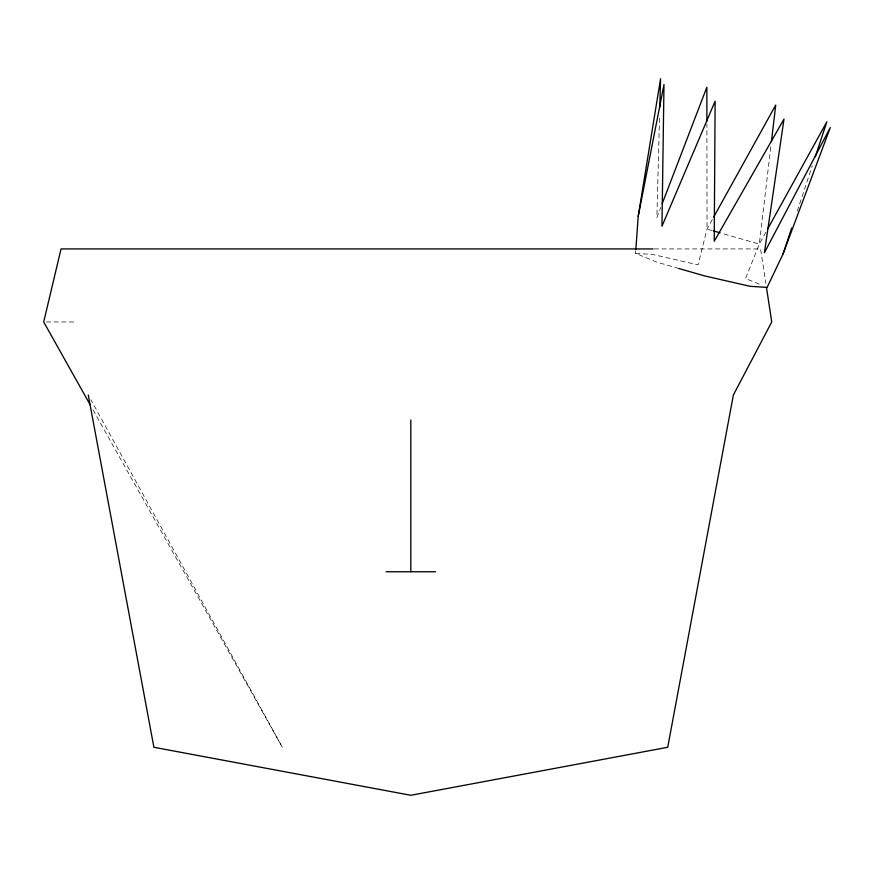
<?xml version="1.0" encoding="UTF-8"?>
<svg xmlns="http://www.w3.org/2000/svg" width="874" height="874" viewBox="0 0 874 874"><rect width="100%" height="100%" fill="white"/><g stroke="black" fill="none" stroke-linecap="round" stroke-linejoin="round"><path stroke-width="0.66" stroke-dasharray="4.37 3.28" d="M659.509 118.198L656.866 217.604L660.744 207.477M678.956 268.526L657.15 262.255L635.573 253.351L635.759 250.718M770.792 146.908L759.309 244.119L745.544 278.5L761.134 284.935M797.241 211.158L812.274 165.809M765.864 232.233L759.309 244.119L721.411 233.205M712.31 219.538L707.033 229.075L698.075 264.844L652.528 254.432L635.573 253.351M654.222 248.926L760.588 248.926L765.864 283.46M46.388 321.96L74.651 321.96M712.255 230.572L707.033 229.075L706.902 124.053M93.037 409.873L282.357 747.281L90.896 399.768"/><path stroke-width="1.31" d="M659.804 107.305L660.569 78.715L638.195 216.413L635.857 249.396M771.436 141.512L775.741 105.055L713.632 217.145M638.195 216.413L663.989 84.505L661.957 226.213L715.118 101.209L714.233 241.257L784.011 119.039L764.4 252.728L830.3 127.549L783.071 253.908L767.121 287.404L750.176 286.322L704.619 275.911L678.956 268.526M783.071 253.908L791.658 228.005M815.278 156.741L826.88 121.759L767.831 228.671M662.197 203.675L706.858 87.225L706.891 121.322M653.075 248.926L61.049 248.926L43.7 321.96L90.361 405.121M386.057 571.76L435.58 571.76M713.566 230.955L720.1 232.834M88.263 394.993L153.9 747.281L410.813 795.285L667.725 747.281L733.373 394.993L771.742 321.96L766.465 287.437M410.813 420.001L410.813 571.76"/></g></svg>
